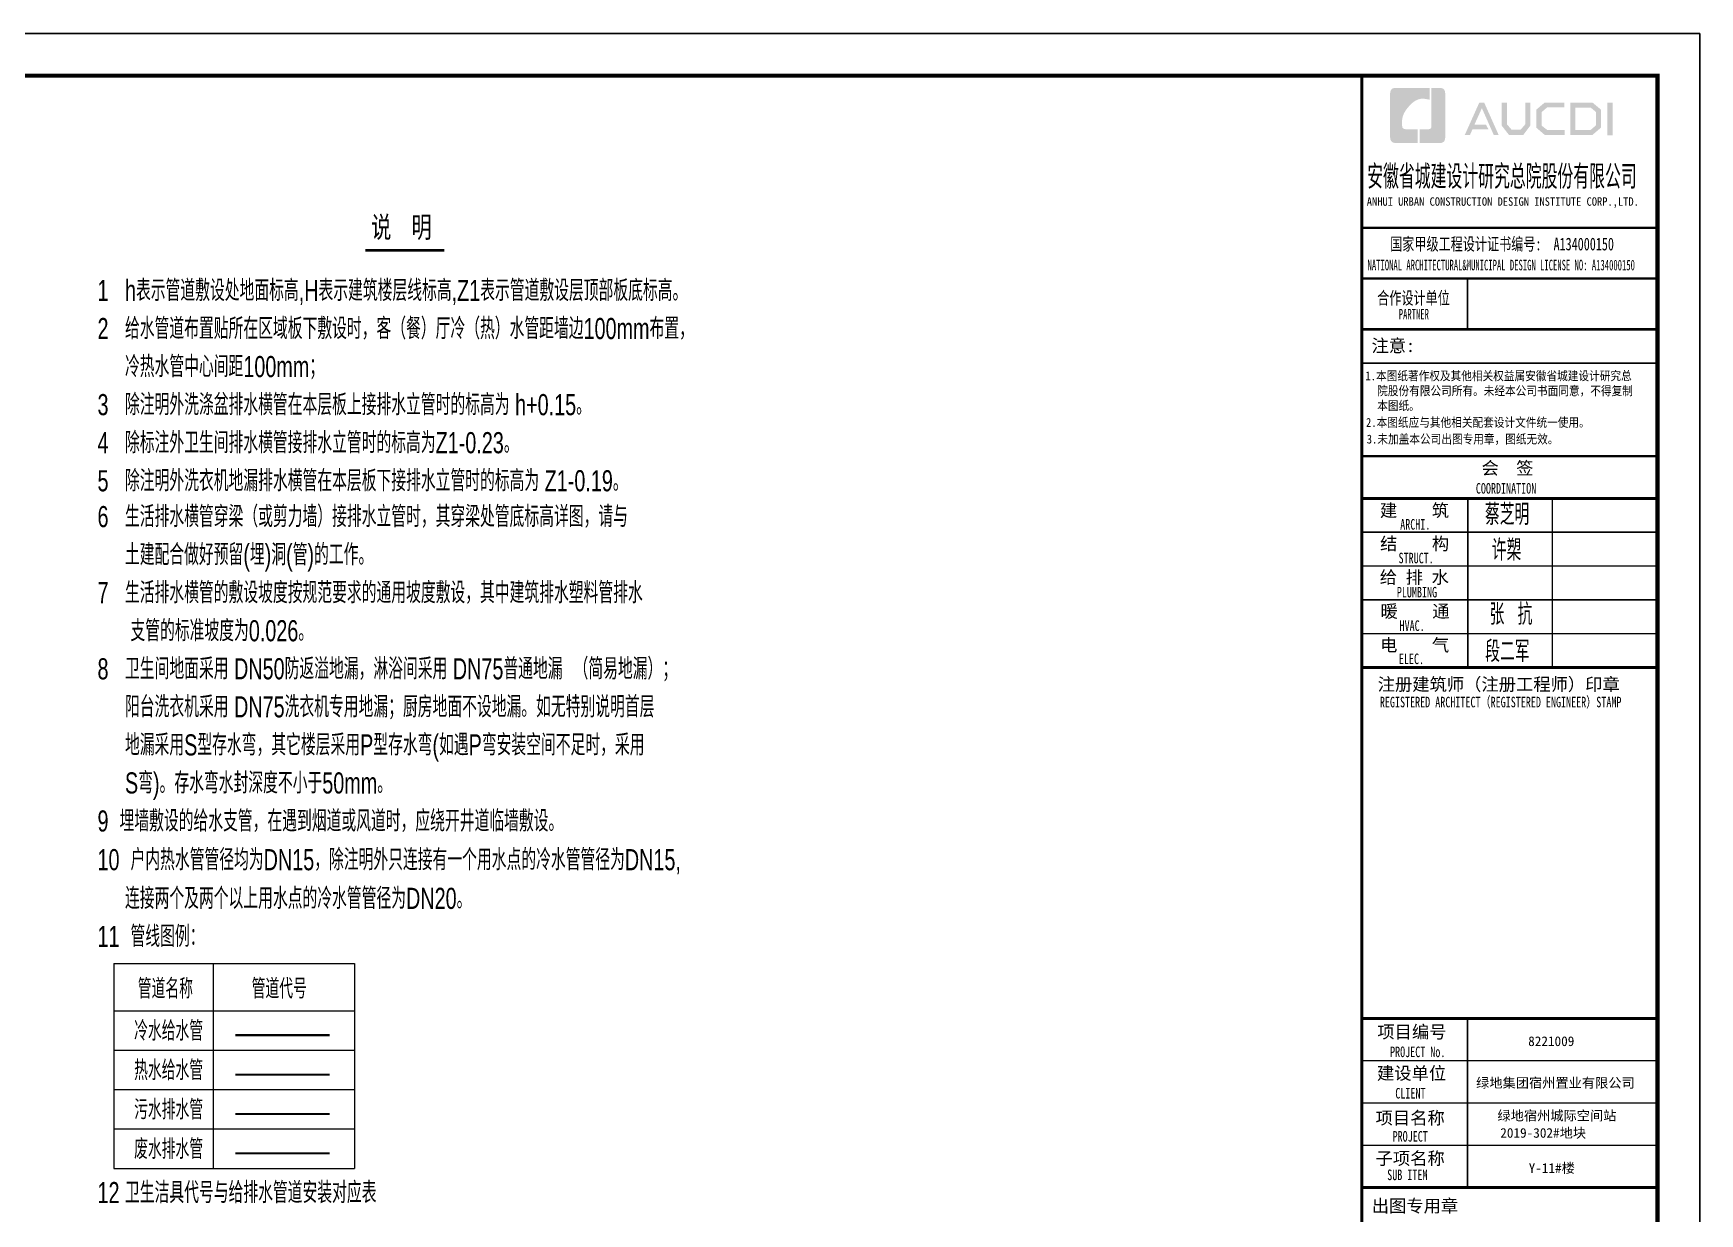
# Model space of a CAD drawing. Extents: x 27938 to 1507990, y 110129 to 923079.
# Drawn here: x 1222537 to 1242250, y 532296 to 546255 of the extents above; entities that cross this region are included whole.
import ezdxf

# ---------------------------------------------------------------- set-up
doc = ezdxf.new("R2010")
doc.units = 0
doc.header["$LTSCALE"] = 1000
doc.header["$MEASUREMENT"] = 0
for name, color, linetype in [('PIPE-废水', 31, 'TG_F'), ('PIPE-污水', 2, 'W'), ('PIPE-热给水', 5, 'TG_RJ'), ('PIPE-给水', 3, 'J1'), ('S-公用说明', 7, 'Continuous'), ('TWT_TITLE', 7, 'Continuous'), ('图框', 140, 'Continuous'), ('图签文字', 147, 'Continuous')]:
    doc.layers.add(name, color=color, linetype=linetype)
doc.layers.add('图签', color=147, linetype='Continuous', lineweight=18)
doc.styles.add('HT', font='simhei.ttf')
doc.styles.get("Standard").update_dxf_attribs({"font": 'gbenor.shx', "bigfont": 'gbcbig.shx'})
doc.styles.add('TG_LINETYPE', font='SIMPLEX', dxfattribs={"width": 0.8, "height": 3, "bigfont": 'HZTXT'})
doc.styles.add('中西文等高字体', font='HZTXT_E.shx', dxfattribs={"width": 0.7, "height": 4, "bigfont": 'hztxt.shx'})
doc.styles.add('宋体', font='', dxfattribs={"height": 50})
doc.styles.add('建筑图签-1', font='simhei.ttf', dxfattribs={"width": 0.7})
doc.styles.add('建筑图签-2', font='TXT.shx', dxfattribs={"width": 0.5, "bigfont": 'HZTXT.shx'})
doc.styles.get('宋体').set_extended_font_data('SimSun')
doc.linetypes.add('J1', pattern='A,3,-0.2,["J1",Standard,S=0.25,R=0,X=-0.1,Y=-0.115],-0.35', length=3.55)
doc.linetypes.add('TG_F', pattern='A,2,-0.3,["F",TG_LINETYPE,S=0.1,R=0,X=-0.23,Y=-0.15],0', length=2.3)
doc.linetypes.add('TG_J', pattern='A,2,-0.3,["J",TG_LINETYPE,S=0.1,R=0,X=-0.23,Y=-0.15],0', length=2.3)
doc.linetypes.add('TG_RJ', pattern='A,2,-0.6,["RJ",TG_LINETYPE,S=0.1,R=0,X=-0.52,Y=-0.15],0', length=2.6)
doc.linetypes.add('TG_W', pattern='A,2,-0.3,["W",TG_LINETYPE,S=0.1,R=0,X=-0.23,Y=-0.15],0', length=2.3)
doc.linetypes.add('W', pattern='A,3,-0.2,["W",Standard,S=0.25,R=0,X=-0.1,Y=-0.115],-0.2', length=3.4)

# ---------------------------------------------------------------- blocks, each defined once
blk = doc.blocks.new('院标1')
h = blk.add_hatch(color=150)
h.dxf.hatch_style = 1
h.set_gradient(color1=(33, 113, 253), color2=(33, 113, 253), tint=1, name='INVCURVED')
edge = h.paths.add_edge_path()
edge.add_spline(control_points=[(116373, 648379), (116379, 648379), (116382, 648379), (116391, 648379), (116391, 648379), (116391, 648379), (116616, 648379), (116616, 648379), (116616, 648379), (116616, 648379), (116616, 648054), (116616, 648054), (116616, 648054), (116616, 648054), (116108, 648054), (116108, 648054), (116108, 648054), (116028, 648054), (115963, 648111), (115963, 648199), (115963, 648199), (115963, 648199), (115963, 649215), (115963, 649215), (115963, 649215), (115963, 649295), (116018, 649360), (116108, 649360), (116108, 649360), (116108, 649360), (116897, 649360), (116897, 649360), (116897, 649360), (116897, 649360), (116897, 649080), (116897, 649080), (116897, 649080), (116897, 649080), (116566, 649140), (116356, 648859), (116356, 648859), (116245, 648719), (116240, 648545), (116247, 648466), (116247, 648466), (116254, 648386), (116247, 648466), (116247, 648466), (116247, 648466), (116247, 648466), (116258, 648374), (116373, 648379)], knot_values=[0, 0, 0, 0, 0.071429, 0.071429, 0.071429, 0.107143, 0.142857, 0.142857, 0.142857, 0.178571, 0.214286, 0.214286, 0.214286, 0.25, 0.285714, 0.285714, 0.285714, 0.321429, 0.357143, 0.357143, 0.357143, 0.392857, 0.428571, 0.428571, 0.428571, 0.464286, 0.5, 0.5, 0.5, 0.535714, 0.571429, 0.571429, 0.571429, 0.607143, 0.642857, 0.642857, 0.642857, 0.678571, 0.714286, 0.714286, 0.714286, 0.75, 0.785714, 0.785714, 0.785714, 0.821429, 0.857143, 0.857143, 0.857143, 0.928571, 1, 1, 1, 1], degree=3, periodic=0)
h = blk.add_hatch(color=150)
h.dxf.hatch_style = 1
h.set_gradient(color1=(33, 113, 253), color2=(33, 113, 253), tint=1, name='INVCURVED')
edge = h.paths.add_edge_path()
edge.add_spline(control_points=[(117268, 649215), (117268, 649215), (117268, 648199), (117268, 648199), (117268, 648199), (117268, 648114), (117212, 648054), (117123, 648054), (117123, 648054), (117123, 648054), (116663, 648054), (116663, 648054), (116663, 648054), (116663, 648054), (116663, 648379), (116663, 648379), (116663, 648379), (116663, 648379), (116865, 648379), (116865, 648379), (116865, 648379), (116907, 648379), (116941, 648413), (116941, 648455), (116941, 648455), (116941, 648455), (116941, 649360), (116941, 649360), (116941, 649360), (116941, 649360), (117123, 649360), (117123, 649360), (117123, 649360), (117204, 649360), (117268, 649306), (117268, 649215)], knot_values=[0, 0, 0, 0, 0.1, 0.1, 0.1, 0.15, 0.2, 0.2, 0.2, 0.25, 0.3, 0.3, 0.3, 0.35, 0.4, 0.4, 0.4, 0.45, 0.5, 0.5, 0.5, 0.55, 0.6, 0.6, 0.6, 0.65, 0.7, 0.7, 0.7, 0.75, 0.8, 0.8, 0.8, 0.9, 1, 1, 1, 1], degree=3, periodic=0)
blk = doc.blocks.new('A$C5FF063AB')
at = {"layer": '图签', "color": 2, "style": '宋体'}
blk.add_text('8221009', height=229.3, dxfattribs=at).set_placement((1438, 27647))
at = {"layer": '图签文字', "color": 1, "style": '建筑图签-2', "width": 0.7}
for s, p in [('蔡芝明', (415, 39971)), ('许槊', (575, 39128)), ('张 抗', (526, 37610)), ('段二军', (421, 36731))]:
    blk.add_text(s, height=500, dxfattribs=at).set_placement(p)

msp = doc.modelspace()

# ---------------------------------------------------------------- hatches: boundary and pattern name
at = {"layer": '图框'}
h = msp.add_hatch(color=256, dxfattribs=at)
h.paths.add_polyline_path([(1241157.2, 545434.1), (1241220, 545434.1), (1241220, 545049), (1241157.2, 545049)])
h.paths.add_polyline_path([(1240780.8, 545375.8), (1240780.8, 545112.8), (1240961.1, 545112.8), (1241023.2, 545166.1), (1241023.2, 545325.4), (1240963, 545375.8)], flags=16)
h.paths.add_polyline_path([(1240721.8, 545434.8), (1240721.8, 545053.8), (1240983, 545053.8), (1241082.2, 545139), (1241082.2, 545353), (1240984.4, 545434.8)])
h.paths.add_polyline_path([(1240650.3, 545436.7), (1240650.3, 545379), (1240446.8, 545379), (1240380.4, 545323.5), (1240380.4, 545163.6), (1240446.8, 545112.5), (1240651.4, 545112.5), (1240651.4, 545051.6), (1240419.6, 545051.6), (1240318.3, 545138.6), (1240318.3, 545352.9), (1240417.4, 545436.7)])
h.paths.add_polyline_path([(1239908.9, 545435.8), (1239969.2, 545435.8), (1239969.2, 545180.4), (1240026.2, 545114.7), (1240131.5, 545114.7), (1240188.5, 545180.4), (1240188.5, 545435.8), (1240245.5, 545435.8), (1240245.5, 545161.8), (1240163.3, 545053.3), (1239994.4, 545053.3), (1239908.9, 545162.9)])
h.paths.add_polyline_path([(1239643, 545435.1), (1239701.5, 545435.1), (1239872.4, 545052.9), (1239814.6, 545052.9), (1239673.9, 545370), (1239586.3, 545175.9), (1239722.1, 545175.9), (1239752.4, 545118.3), (1239561.9, 545118.3), (1239532.6, 545051.9), (1239471, 545051.9)])

# ---------------------------------------------------------------- linework, layer by layer
at = {"layer": 'PIPE-废水', "linetype": 'TG_F', "ltscale": 0.25, "const_width": 25}
msp.add_lwpolyline([(1224927.4, 533008.7), (1226044, 533008.7)], dxfattribs=at)
at = {"layer": 'PIPE-污水', "linetype": 'TG_W', "ltscale": 0.7, "const_width": 25}
msp.add_lwpolyline([(1224927.4, 533474.7), (1226044, 533474.7)], dxfattribs=at)
at = {"layer": 'PIPE-热给水', "linetype": 'TG_RJ', "ltscale": 0.25, "const_width": 25}
msp.add_lwpolyline([(1224927.4, 533940.6), (1226044, 533940.6)], dxfattribs=at)
at = {"layer": 'PIPE-给水', "linetype": 'TG_J', "ltscale": 0.7, "const_width": 25}
msp.add_lwpolyline([(1224927.4, 534406.6), (1226044, 534406.6)], dxfattribs=at)
at = {"layer": 'S-公用说明'}
for p, q in [((1223490.2, 535254.2), (1226335, 535254.2)), ((1223490.2, 535254.2), (1223490.2, 532832.1)), ((1224664.8, 535254.2), (1224664.8, 532832.1)), ((1226335, 535254.2), (1226335, 532832.1)), ((1223490.2, 534696), (1226335, 534696)), ((1223490.2, 534230), (1226335, 534230)), ((1223490.2, 533764), (1226335, 533764)), ((1223490.2, 533298), (1226335, 533298)), ((1223490.2, 532832.1), (1226335, 532832.1))]:
    msp.add_line(p, q, dxfattribs=at)
at = {"layer": 'S-公用说明', "const_width": 35}
msp.add_lwpolyline([(1226466.5, 543688.8), (1227397.6, 543688.8)], dxfattribs=at)
at = {"layer": 'TWT_TITLE'}
msp.add_lwpolyline([(1189384.5, 516554.9), (1242250.5, 516554.9), (1242250.5, 546254.9), (1189384.5, 546254.9)], close=True, dxfattribs=at)
at = {"layer": 'TWT_TITLE', "const_width": 50}
msp.add_lwpolyline([(1190634.5, 517054.9), (1241750.5, 517054.9), (1241750.5, 545754.9), (1190634.5, 545754.9)], close=True, dxfattribs=at)
at = {"layer": 'TWT_TITLE', "const_width": 40}
msp.add_lwpolyline([(1241750.5, 517054.9), (1241750.5, 545754.9)], dxfattribs=at)
at = {"layer": '图框'}
for p, q in [((1238253, 543955), (1241753, 543955)), ((1238253, 543955), (1241753, 543955)), ((1238253, 543355), (1241753, 543355))]:
    msp.add_line(p, q, dxfattribs=at)
msp.add_lwpolyline([(1189384.5, 546254.9), (1242250.5, 546254.9), (1242250.5, 516554.9), (1189384.5, 516554.9)], close=True, dxfattribs=at)
msp.add_lwpolyline([(1189384.5, 546254.9), (1242250.5, 546254.9), (1242250.5, 516554.9), (1189384.5, 516554.9)], close=True, dxfattribs=at)
at = {"layer": '图框', "const_width": 50}
msp.add_lwpolyline([(1241750.5, 517054.9), (1241750.5, 545754.9), (1190634.5, 545754.9), (1190634.5, 517054.9)], close=True, dxfattribs=at)
at = {"layer": '图框'}
for points, const_width in [([(1238253, 517054.9), (1238253, 545754.9)], 35), ([(1238253, 543955), (1241753, 543955)], 30), ([(1238253, 543355), (1241753, 543355)], 30), ([(1238253, 543355), (1241753, 543355)], 30), ([(1239503, 543355), (1239503, 542755)], 17.5), ([(1238253, 542755), (1241753, 542755)], 30), ([(1238253, 542755), (1241753, 542755)], 30), ([(1238253, 542354.6), (1241753, 542354.6)], 17.5), ([(1238257.2, 541255), (1241757.2, 541255)], 30), ([(1238257.2, 540755), (1241757.2, 540755)], 35), ([(1238257.2, 540755), (1241757.2, 540755)], 35), ([(1239507.2, 540755), (1239507.2, 538755)], 17.5), ([(1240507.2, 540755), (1240507.2, 538755)], 17.5), ([(1238257.2, 540355), (1241757.2, 540355)], 17.5), ([(1238257.2, 539955), (1241757.2, 539955)], 17.5), ([(1238257.2, 539555), (1241757.2, 539555)], 17.5), ([(1238257.2, 539155), (1241757.2, 539155)], 17.5), ([(1238257.2, 538755), (1241757.2, 538755)], 35), ([(1238253, 534605), (1241753, 534605)], 35), ([(1238253, 534605), (1241753, 534605)], 35), ([(1239503, 532605), (1239503, 534605)], 17.5), ([(1238253, 534105), (1241753, 534105)], 17.5), ([(1238253, 533605), (1241753, 533605)], 17.5), ([(1238253, 533105), (1241753, 533105)], 17.5), ([(1241753, 532605), (1238253, 532605)], 35)]:
    msp.add_lwpolyline(points, dxfattribs=dict(at, const_width=const_width))

# ---------------------------------------------------------------- block references
at = {"xscale": 0.5, "yscale": 0.5, "zscale": 0.5}
msp.add_blockref('院标1', (1180606.7, 220930.3), dxfattribs=at)
at = {"ltscale": 0.5, "xscale": 0.5, "yscale": 0.5, "zscale": 0.5}
msp.add_blockref('A$C5FF063AB', (1239502.7, 520455), dxfattribs=at)

# ---------------------------------------------------------------- texts
at = {"layer": 'S-公用说明', "width": 0.7}
for s, height, style, p in [('说  明', 250, 'HT', (1226534, 543838.8)), ('1   h表示管道敷设处地面标高,H表示建筑楼层线标高,Z1表示管道敷设层顶部板底标高。', 250, '中西文等高字体', (1223296.2, 543088.8)), ('2   给水管道布置贴所在区域板下敷设时，客（餐）厅冷（热）水管距墙边100mm布置，', 250, '中西文等高字体', (1223296.2, 542638.8)), ('     冷热水管中心间距100mm；', 250, '中西文等高字体', (1223296.2, 542188.8)), ('3   除注明外洗涤盆排水横管在本层板上接排水立管时的标高为 h+0.15。', 250, '中西文等高字体', (1223296.2, 541738.8)), ('4   除标注外卫生间排水横管接排水立管时的标高为Z1-0.23。', 250, '中西文等高字体', (1223296.2, 541288.8)), ('5   除注明外洗衣机地漏排水横管在本层板下接排水立管时的标高为 Z1-0.19。', 250, '中西文等高字体', (1223296.2, 540838.8)), ('6   生活排水横管穿梁（或剪力墙）接排水立管时，其穿梁处管底标高详图，请与', 250, '中西文等高字体', (1223296.2, 540415.1)), ('     土建配合做好预留(埋)洞(管)的工作。', 250, '中西文等高字体', (1223296.2, 539965.1)), ('7   生活排水横管的敷设坡度按规范要求的通用坡度敷设，其中建筑排水塑料管排水', 250, '中西文等高字体', (1223296.2, 539515.1)), ('      支管的标准坡度为0.026。', 250, '中西文等高字体', (1223296.2, 539065.1)), ('8   卫生间地面采用 DN50防返溢地漏，淋浴间采用 DN75普通地漏  （简易地漏）；', 250, '中西文等高字体', (1223296.2, 538615.1)), ('     阳台洗衣机采用 DN75洗衣机专用地漏；厨房地面不设地漏。如无特别说明首层', 250, '中西文等高字体', (1223296.2, 538165.1)), ('     地漏采用S型存水弯，其它楼层采用P型存水弯(如遇P弯安装空间不足时，采用', 250, '中西文等高字体', (1223296.2, 537715.1)), ('     S弯)。存水弯水封深度不小于50mm。', 250, '中西文等高字体', (1223296.2, 537265.1)), ('9  埋墙敷设的给水支管，在遇到烟道或风道时，应绕开井道临墙敷设。', 250, '中西文等高字体', (1223296.2, 536815.1)), ('10  户内热水管管径均为DN15，除注明外只连接有一个用水点的冷水管管径为DN15,', 250, '中西文等高字体', (1223296.2, 536357.6)), ('     连接两个及两个以上用水点的冷水管管径为DN20。', 250, '中西文等高字体', (1223296.2, 535900.2)), ('11  管线图例：', 250, '中西文等高字体', (1223296.2, 535450.2)), ('管道名称', 232.99, '中西文等高字体', (1223772.9, 534840.1)), ('管道代号', 232.99, '中西文等高字体', (1225120, 534840.1)), ('冷水给水管', 232.99, '中西文等高字体', (1223729.6, 534341.7)), ('热水给水管', 232.99, '中西文等高字体', (1223729.6, 533875.7)), ('污水排水管', 232.99, '中西文等高字体', (1223729.6, 533409.7)), ('废水排水管', 232.99, '中西文等高字体', (1223729.6, 532943.7)), ('12 卫生洁具代号与给排水管道安装对应表', 250, '中西文等高字体', (1223296.2, 532420.5))]:
    msp.add_text(s, height=height, dxfattribs=dict(at, style=style)).set_placement(p)
at = {"layer": '图框'}
for s, height, style, width, p in [('ANHUI URBAN CONSTRUCTION DESIGN INSTITUTE CORP.,LTD.', 100, '建筑图签-1', 0.91, (1238312.2, 544216)), ('NATIONAL ARCHITECTURAL&MUNICIPAL DESIGN LICENSE NO: A134000150', 125, '建筑图签-1', 0.6, (1238321.4, 543452.2)), ('PARTNER', 125, '建筑图签-1', 0.6, (1238690.4, 542871.7)), ('1.本图纸著作权及其他相关权益属安徽省城建设计研究总', 105, 'HT', 0.88, (1238295.8, 542151.6)), ('院股份有限公司所有。未经本公司书面同意，不得复制', 105, 'HT', 0.88, (1238435.5, 541974.4)), ('本图纸。', 105, 'HT', 0.88, (1238435.5, 541799.3)), (' 2.本图纸应与其他相关配套设计文件统一使用。 ', 105, 'HT', 0.88, (1238240.4, 541601)), ('3.未加盖本公司出图专用章，图纸无效。', 105, 'HT', 0.88, (1238311.9, 541403.7)), ('COORDINATION', 125, '建筑图签-1', 0.7, (1239602.8, 540811.4)), ('ARCHI.', 125, '建筑图签-1', 0.7, (1238707.7, 540385.8)), ('STRUCT.', 125, '建筑图签-1', 0.7, (1238687.9, 539987.3)), ('PLUMBING', 125, '建筑图签-1', 0.7, (1238667.5, 539584.1)), ('HVAC.', 125, '建筑图签-1', 0.7, (1238699.9, 539187.5)), ('ELEC.', 125, '建筑图签-1', 0.7, (1238692.2, 538795.1)), ('REGISTERED ARCHITECT（REGISTERED ENGINEER）STAMP', 125, '建筑图签-1', 0.7, (1238467.4, 538284.2)), ('PROJECT No.', 125, '建筑图签-1', 0.7, (1238587.8, 534147.4, -899.5)), ('CLIENT', 125, '建筑图签-1', 0.7, (1238649.8, 533657.8)), ('PROJECT', 125, '建筑图签-1', 0.7, (1238617.4, 533148.2)), ('SUB ITEM', 125, '建筑图签-1', 0.7, (1238554.1, 532692.7))]:
    msp.add_text(s, height=height, dxfattribs=dict(at, style=style, width=width)).set_placement(p)
at = {"layer": '图签', "color": 2, "style": '宋体'}
for s, height, p in [('绿地集团宿州置业有限公司', 114.672, (1239605.5, 533785.9)), ('绿地宿州城际空间站', 114.67, (1239857.9, 533398.7)), ('2019-302#地块', 114.672, (1239891.5, 533194.2)), ('Y-11#楼', 114.67, (1240227.6, 532778.8))]:
    msp.add_text(s, height=height, dxfattribs=at).set_placement(p)
at = {"layer": '图签文字', "color": 7, "style": '建筑图签-1'}
for s, height, width, p in [('安徽省城建设计研究总院股份有限公司', 250, 0.55, (1238317, 544443.4)), ('国家甲级工程设计证书编号:  A134000150', 150, 0.7, (1238589, 543688.5)), ('合作设计单位', 150, 0.7, (1238435.4, 543050))]:
    msp.add_text(s, height=height, dxfattribs=dict(at, width=width)).set_placement(p)
for s, p in [('注意:', (1238368.7, 542486.5)), ('会  签', (1239670.3, 541038.6)), ('建    筑', (1238467.8, 540538.3)), ('结    构', (1238470.1, 540144.5)), ('给 排 水', (1238465.5, 539747.6)), ('暖    通', (1238474.6, 539346)), ('电    气', (1238469.7, 538945.9)), ('注册建筑师（注册工程师）印章', (1238440.7, 538481.7)), ('项目编号', (1238436.9, 534371.1)), ('建设单位', (1238433, 533882.4)), ('项目名称', (1238416.3, 533353.4)), ('子项名称', (1238416.3, 532875.1)), ('出图专用章', (1238370.9, 532313.9))]:
    msp.add_text(s, height=150, dxfattribs=at).set_placement(p)

doc.saveas('drawing.dxf')
